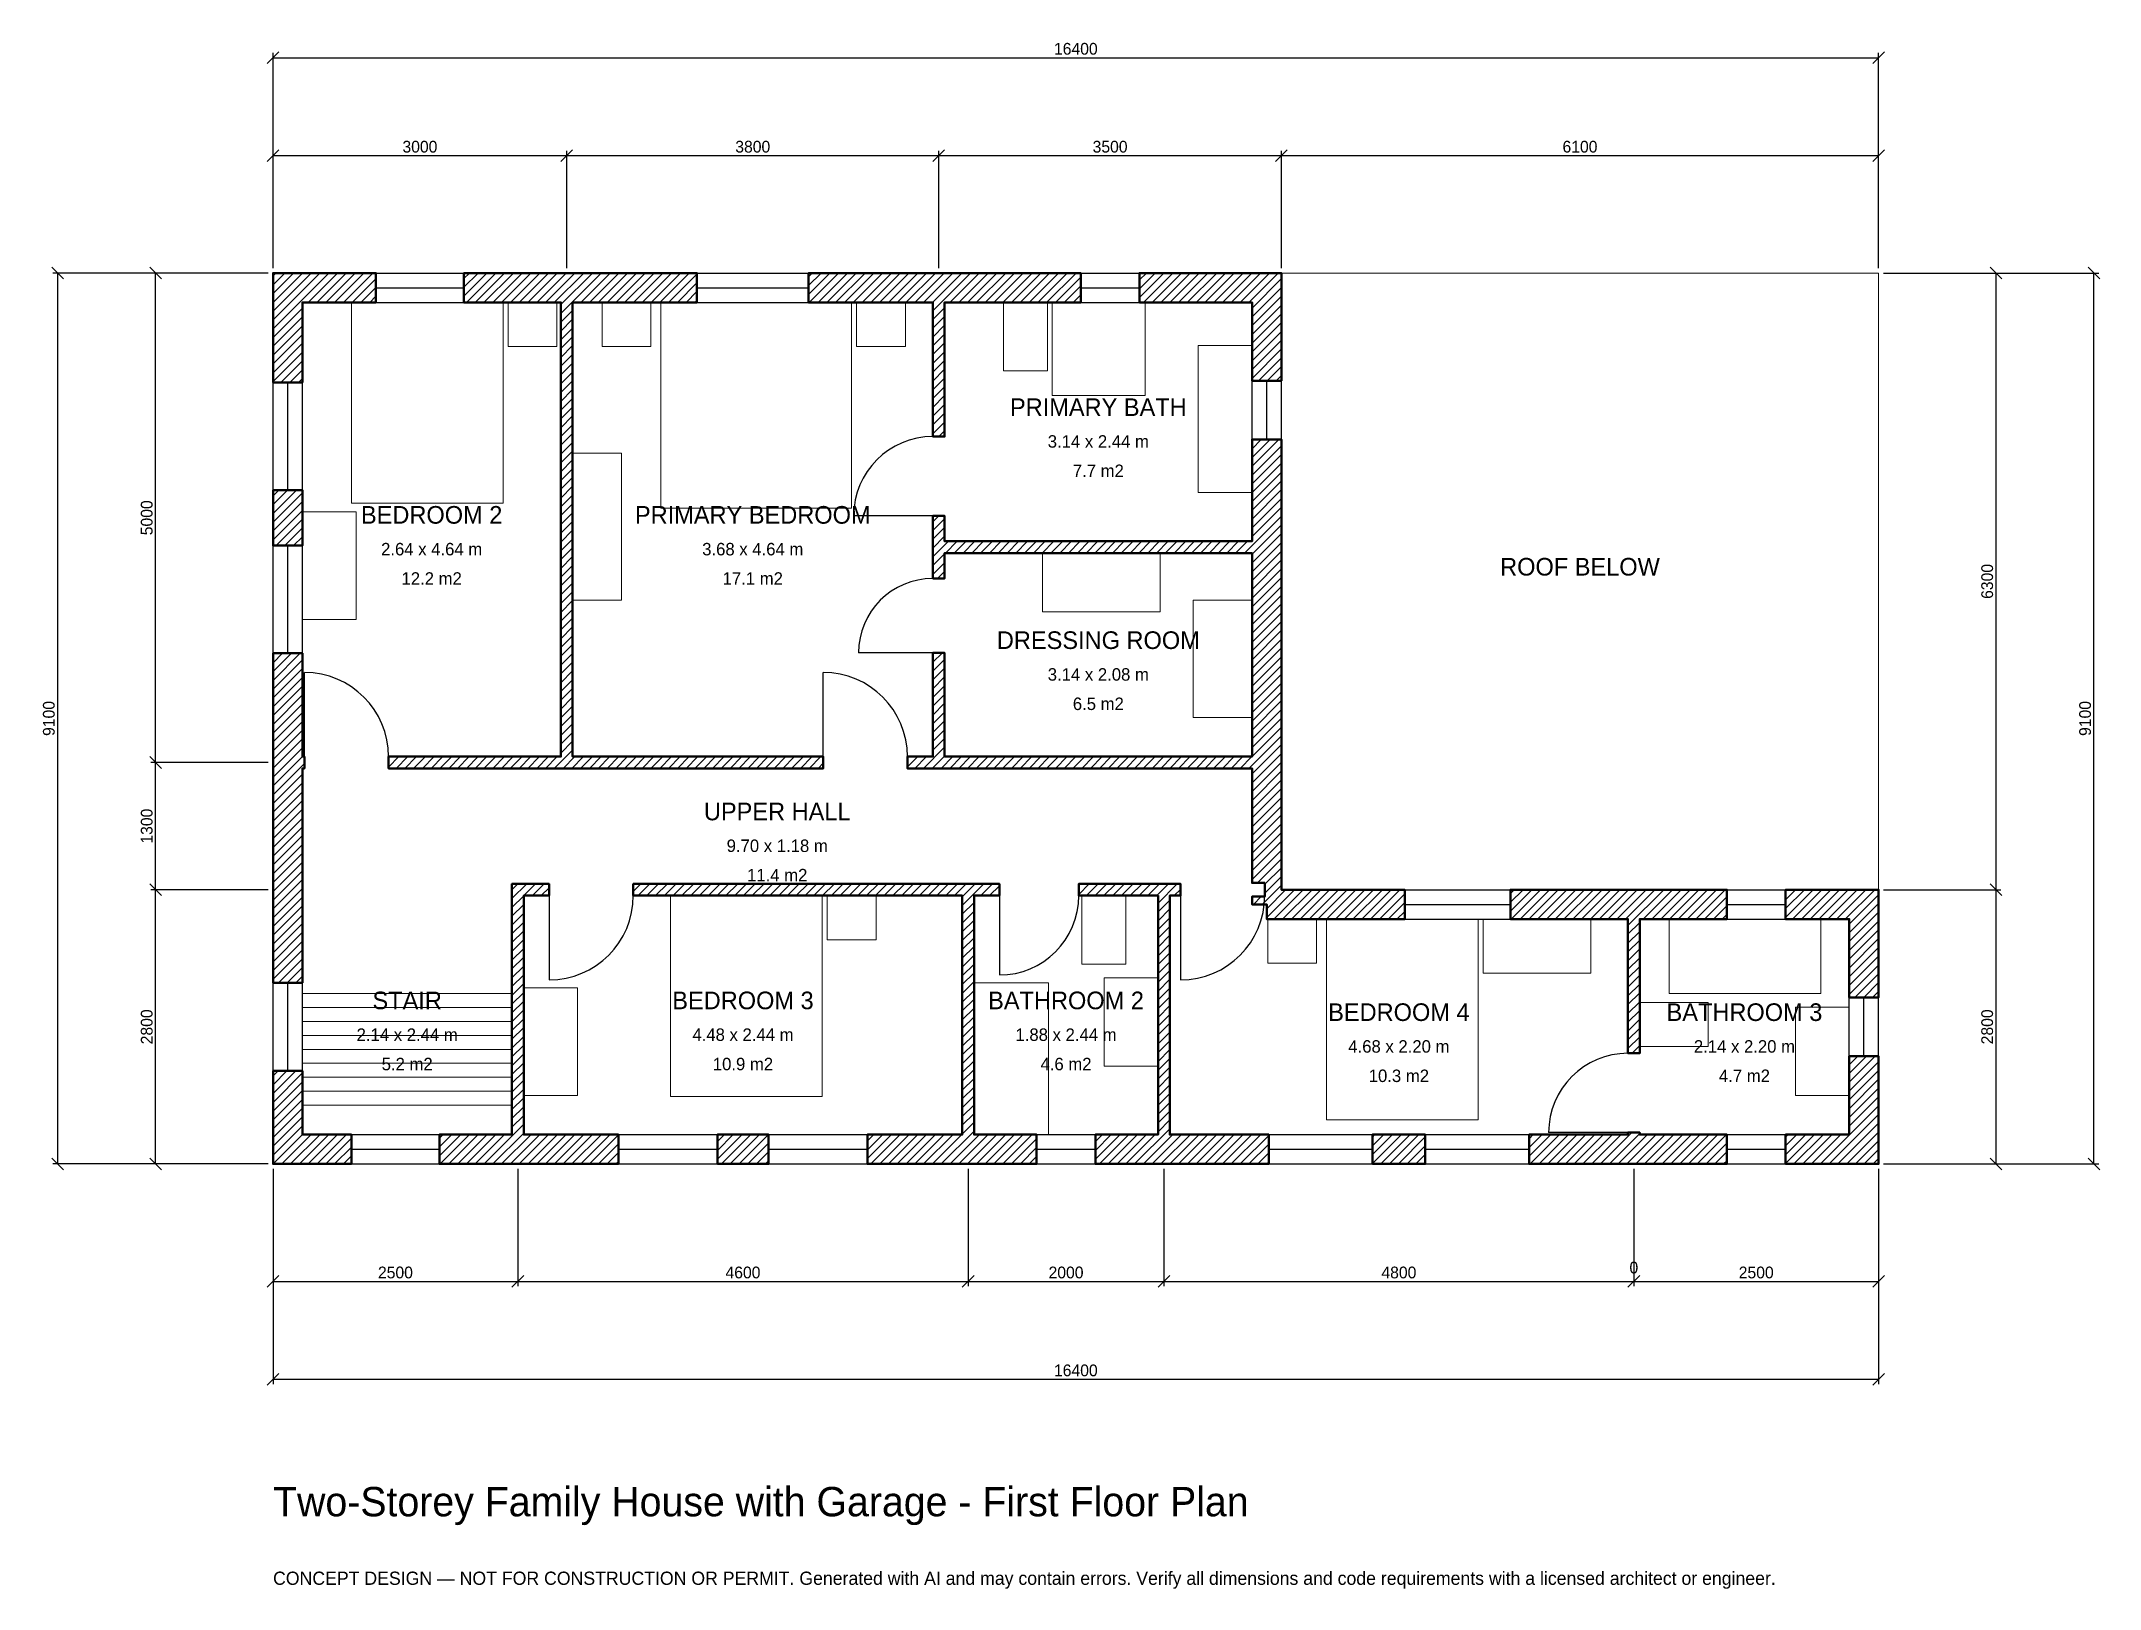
# Model space of a CAD drawing. Header units: millimetres. Extents: x -2369 to 18660, y -4341 to 11469.
import ezdxf
from ezdxf.enums import TextEntityAlignment as Align

# ---------------------------------------------------------------- set-up
doc = ezdxf.new("R2010")
doc.units = ezdxf.units.MM
doc.linetypes.add('DASHED', pattern=[1.524, 1.27, -0.254])
for name, color, linetype, lineweight in [('A-ANNO-DIMS', 1, 'Continuous', 13), ('A-ANNO-TEXT', 7, 'Continuous', 18), ('A-AREA-IDEN', 7, 'Continuous', 18), ('A-DOOR', 2, 'Continuous', 25), ('A-FLOR-FIXT', 9, 'Continuous', 13), ('A-FLOR-STRS', 3, 'Continuous', 18), ('A-FURN', 9, 'Continuous', 13), ('A-GLAZ', 4, 'Continuous', 25), ('A-SITE-PAVE', 8, 'Continuous', 13), ('A-WALL', 7, 'Continuous', 50), ('A-WALL-PATT', 8, 'Continuous', 13)]:
    doc.layers.add(name, color=color, linetype=linetype, lineweight=lineweight)
doc.dimstyles.new('PLAN', dxfattribs={"dimtxt": 120, "dimasz": 80, "dimexe": 50, "dimexo": 50, "dimgap": 30, "dimtad": 1, "dimdec": 0, "dimtsz": 60, "dimcen": 2.5, "dimclrd": 1, "dimclre": 1, "dimazin": 3, "dimtfac": 1, "dimtmove": 0, "dimatfit": 3})

msp = doc.modelspace()

# ---------------------------------------------------------------- hatches: boundary and pattern name
at = {"layer": 'A-WALL-PATT'}
h = msp.add_hatch(dxfattribs=at)
h.set_pattern_fill('ANSI31', color=8, scale=20)
h.paths.add_polyline_path([(9040, -0.001), (9040, 0), (8950, 0), (8400, 0), (8400, 300), (8950, 300), (9040, 300), (9040, 2740), (8230, 2740), (8230, 2860), (9040, 2860), (9160, 2860), (9270, 2860), (9270, 2740), (9160, 2740), (9160, 300), (9250, 300), (10170, 300), (10170, 0), (9250, 0), (9160, 0), (9160, -0.001), (9040, -0.001)])
h.paths.add_polyline_path([(7250, 0), (7160, 0), (7160, -0.001), (7040, -0.001), (7040, 0), (6950, 0), (6071.6667, 0), (6071.6667, 300), (6950, 300), (7040, 300), (7040, 2740), (3680, 2740), (3680, 2860), (7040, 2860), (7160, 2860), (7420, 2860), (7420, 2740), (7160, 2740), (7160, 300), (7250, 300), (7800, 300), (7800, 0), (7250, 0)])
h.paths.add_polyline_path([(4538.3333, 0), (4538.3333, 300), (5061.6667, 300), (5061.6667, 0), (4538.3333, 0)])
h.paths.add_polyline_path([(2650, 0), (2560, 0), (2560, -0.001), (2440, -0.001), (2440, 0), (2350, 0), (1700, 0), (1700, 300), (2350, 300), (2440, 300), (2440, 2740), (2440, 2860), (2560, 2860), (2820, 2860), (2820, 2740), (2560, 2740), (2560, 300), (2650, 300), (3528.3333, 300), (3528.3333, 0), (2650, 0)])
h.paths.add_polyline_path([(300, 0), (300, -0.001), (0, -0.001), (0, -0.001), (0, 0), (-0.001, 0), (-0.001, 300), (0, 300), (0, 950), (300, 950), (300, 300), (800, 300), (800, 0), (300, 0)])
h.paths.add_polyline_path([(0, 2650), (0, 2950), (0, 3950), (0, 4040), (-0.001, 4040), (-0.001, 4160), (0, 4160), (0, 4250), (0, 5216.6667), (300, 5216.6667), (300, 4250), (300, 4160), (320, 4160), (320, 4040), (300, 4040), (300, 3950), (300, 2950), (300, 2650), (300, 1850), (0, 1850), (0, 2650)])
h.paths.add_polyline_path([(0, 6883.3333), (300, 6883.3333), (300, 6316.6667), (0, 6316.6667), (0, 6883.3333)])
h.paths.add_polyline_path([(0, 8800), (-0.001, 8800), (-0.001, 9100), (0, 9100), (0, 9100.001), (0, 9100.001), (300, 9100.001), (300, 9100), (1050, 9100), (1050, 8800), (300, 8800), (300, 7983.3333), (0, 7983.3333), (0, 8800)])
h.paths.add_polyline_path([(2850, 9100), (2940, 9100), (2940, 9100.001), (3060, 9100.001), (3060, 9100), (3150, 9100), (4330, 9100), (4330, 8800), (3150, 8800), (3060, 8800), (3060, 4160), (5620, 4160), (5620, 4040), (3060, 4040), (2940, 4040), (1180, 4040), (1180, 4160), (2940, 4160), (2940, 8800), (2850, 8800), (1950, 8800), (1950, 9100), (2850, 9100)])
h.paths.add_polyline_path([(6650, 9100), (6740, 9100), (6740, 9100.001), (6860, 9100.001), (6860, 9100), (6950, 9100), (8250, 9100), (8250, 8800), (6950, 8800), (6860, 8800), (6860, 7430), (6740, 7430), (6740, 8800), (6650, 8800), (5470, 8800), (5470, 9100), (6650, 9100)])
h.paths.add_polyline_path([(10000, 9100), (10000, 9100.001), (10300, 9100.001), (10300, 9100), (10300.001, 9100), (10300.001, 8800), (10300, 8800), (10300, 8000), (10000, 8000), (10000, 8800), (8850, 8800), (8850, 9100), (10000, 9100)])
h.paths.add_polyline_path([(10300, 6450), (10300, 6360), (10300.001, 6360), (10300.001, 6240), (10300, 6240), (10300, 6150), (10300, 4250), (10300, 4160), (10300.001, 4160), (10300.001, 4040), (10300, 4040), (10300, 3950), (10300, 2860), (10300.001, 2860), (10300.001, 2800.001), (10360, 2800.001), (10360, 2800), (11560, 2800), (11560, 2500), (10150, 2500), (10150, 2650), (10000, 2650), (10000, 2730), (10130, 2730), (10130, 2870), (10000, 2870), (10000, 3950), (10000, 4040), (6860, 4040), (6740, 4040), (6480, 4040), (6480, 4160), (6740, 4160), (6740, 5220), (6860, 5220), (6860, 4160), (10000, 4160), (10000, 4250), (10000, 6150), (10000, 6240), (6860, 6240), (6860, 5980), (6740, 5980), (6740, 6240), (6740, 6360), (6740, 6620), (6860, 6620), (6860, 6360), (10000, 6360), (10000, 6450), (10000, 7400), (10300, 7400), (10300, 6450)])
h.paths.add_polyline_path([(13750, 2800), (13840, 2800), (13840, 2800.001), (13960, 2800.001), (13960, 2800), (14050, 2800), (14850, 2800), (14850, 2500), (14050, 2500), (13960, 2500), (13960, 1130), (13840, 1130), (13840, 2500), (13750, 2500), (12640, 2500), (12640, 2800), (13750, 2800)])
h.paths.add_polyline_path([(16100, 2800), (16100, 2800.001), (16400, 2800.001), (16400, 2800), (16400.001, 2800), (16400.001, 2500), (16400, 2500), (16400, 1700), (16100, 1700), (16100, 2500), (15450, 2500), (15450, 2800), (16100, 2800)])
h.paths.add_polyline_path([(16400, 300), (16400.001, 300), (16400.001, 0), (16400, 0), (16400, -0.001), (16100, -0.001), (16100, 0), (15450, 0), (15450, 300), (16100, 300), (16100, 1100), (16400, 1100), (16400, 300)])
h.paths.add_polyline_path([(14050, 0), (13960, 0), (13960, -0.001), (13840, -0.001), (13840, 0), (13750, 0), (12830, 0), (12830, 300), (13750, 300), (13840, 300), (13840, 320), (13960, 320), (13960, 300), (14050, 300), (14850, 300), (14850, 0), (14050, 0)])
h.paths.add_polyline_path([(11230, 0), (11230, 300), (11770, 300), (11770, 0), (11230, 0)])

# ---------------------------------------------------------------- linework, layer by layer
at = {"layer": 'A-DOOR'}
for p, q in [((6740, 6620), (5930, 6620)), ((6740, 5220), (5980, 5220)), ((320, 4160), (320, 5020)), ((5620, 4160), (5620, 5020)), ((2820, 2740), (2820, 1880)), ((7420, 2740), (7420, 1930)), ((9270, 2740), (9270, 1880)), ((13840, 320), (13030, 320))]:
    msp.add_line(p, q, dxfattribs=at)
for centre, radius, start, end in [((6740, 6620), 810, 90, 180), ((6740, 5220), 760, 90, 180), ((320, 4160), 860, 0, 90), ((5620, 4160), 860, 0, 90), ((2820, 2740), 860, 270, 360), ((7420, 2740), 810, 270, 360), ((9270, 2740), 860, 270, 360), ((13840, 320), 810, 90, 180)]:
    msp.add_arc(centre, radius, start, end, dxfattribs=at)
at = {"layer": 'A-FLOR-FIXT'}
for points in [[(7460, 8100), (7910, 8100), (7910, 8800), (7460, 8800)], [(7960, 7850), (8910, 7850), (8910, 8800), (7960, 8800)], [(9450, 6860), (10000, 6860), (10000, 8360), (9450, 8360)], [(8260, 2040), (8710, 2040), (8710, 2740), (8260, 2740)], [(14260, 1740), (15810, 1740), (15810, 2500), (14260, 2500)], [(8490, 1000), (9040, 1000), (9040, 1900), (8490, 1900)], [(7160, 300), (7920, 300), (7920, 1850), (7160, 1850)], [(13960, 1200), (14660, 1200), (14660, 1650), (13960, 1650)], [(15550, 700), (16100, 700), (16100, 1600), (15550, 1600)]]:
    msp.add_lwpolyline(points, close=True, dxfattribs=at)
at = {"layer": 'A-FLOR-STRS'}
for p, q in [((300, 1740), (2440, 1740)), ((300, 1597.5), (2440, 1597.5)), ((300, 1455), (2440, 1455)), ((300, 1312.5), (2440, 1312.5)), ((300, 1170), (2440, 1170)), ((300, 1027.5), (2440, 1027.5)), ((300, 885), (2440, 885)), ((300, 742.5), (2440, 742.5)), ((300, 600), (2440, 600))]:
    msp.add_line(p, q, dxfattribs=at)
at = {"layer": 'A-FURN'}
for points in [[(800, 6750), (2350, 6750), (2350, 8800), (800, 8800)], [(2400, 8350), (2900, 8350), (2900, 8800), (2400, 8800)], [(3360, 8350), (3860, 8350), (3860, 8800), (3360, 8800)], [(3960, 6700), (5910, 6700), (5910, 8800), (3960, 8800)], [(5960, 8350), (6460, 8350), (6460, 8800), (5960, 8800)], [(3060, 5760), (3560, 5760), (3560, 7260), (3060, 7260)], [(300, 5560), (850, 5560), (850, 6660), (300, 6660)], [(7860, 5640), (9060, 5640), (9060, 6240), (7860, 6240)], [(9400, 4560), (10000, 4560), (10000, 5760), (9400, 5760)], [(4060, 690), (5610, 690), (5610, 2740), (4060, 2740)], [(5660, 2290), (6160, 2290), (6160, 2740), (5660, 2740)], [(10160, 2050), (10660, 2050), (10660, 2500), (10160, 2500)], [(10760, 450), (12310, 450), (12310, 2500), (10760, 2500)], [(12360, 1950), (13460, 1950), (13460, 2500), (12360, 2500)], [(2560, 700), (3110, 700), (3110, 1800), (2560, 1800)]]:
    msp.add_lwpolyline(points, close=True, dxfattribs=at)
at = {"layer": 'A-GLAZ'}
for p, q in [((1050, 9100), (1950, 9100)), ((4330, 9100), (5470, 9100)), ((8250, 9100), (8850, 9100)), ((1050, 8950), (1950, 8950)), ((4330, 8950), (5470, 8950)), ((8250, 8950), (8850, 8950)), ((1050, 8800), (1950, 8800)), ((4330, 8800), (5470, 8800)), ((8250, 8800), (8850, 8800)), ((10000, 7400), (10000, 8000)), ((10150, 7400), (10150, 8000)), ((10300, 7400), (10300, 8000)), ((0, 6883.3333), (0, 7983.3333)), ((150, 6883.3333), (150, 7983.3333)), ((300, 6883.3333), (300, 7983.3333)), ((0, 5216.6667), (0, 6316.6667)), ((150, 5216.6667), (150, 6316.6667)), ((300, 5216.6667), (300, 6316.6667)), ((11560, 2800), (12640, 2800)), ((14850, 2800), (15450, 2800)), ((11560, 2650), (12640, 2650)), ((14850, 2650), (15450, 2650)), ((11560, 2500), (12640, 2500)), ((14850, 2500), (15450, 2500)), ((0, 950), (0, 1850)), ((150, 950), (150, 1850)), ((300, 950), (300, 1850)), ((16100, 1100), (16100, 1700)), ((16250, 1100), (16250, 1700)), ((16400, 1100), (16400, 1700)), ((800, 300), (1700, 300)), ((3528.3333, 300), (4538.3333, 300)), ((5061.6667, 300), (6071.6667, 300)), ((7800, 300), (8400, 300)), ((10170, 300), (11230, 300)), ((11770, 300), (12830, 300)), ((14850, 300), (15450, 300)), ((800, 150), (1700, 150)), ((800, 0), (1700, 0)), ((3528.3333, 150), (4538.3333, 150)), ((3528.3333, 0), (4538.3333, 0)), ((5061.6667, 150), (6071.6667, 150)), ((5061.6667, 0), (6071.6667, 0)), ((7800, 150), (8400, 150)), ((7800, 0), (8400, 0)), ((10170, 150), (11230, 150)), ((10170, 0), (11230, 0)), ((11770, 150), (12830, 150)), ((11770, 0), (12830, 0)), ((14850, 150), (15450, 150)), ((14850, 0), (15450, 0))]:
    msp.add_line(p, q, dxfattribs=at)
at = {"layer": 'A-SITE-PAVE', "linetype": 'DASHED'}
msp.add_lwpolyline([(10300, 2800), (16400, 2800), (16400, 9100), (10300, 9100)], close=True, dxfattribs=at)
at = {"layer": 'A-WALL'}
for points in [[(0, 8800), (-0.001, 8800), (-0.001, 9100), (0, 9100), (0, 9100.001), (0, 9100.001), (300, 9100.001), (300, 9100), (1050, 9100), (1050, 8800), (300, 8800), (300, 7983.3333), (0, 7983.3333), (0, 8800)], [(2850, 9100), (2940, 9100), (2940, 9100.001), (3060, 9100.001), (3060, 9100), (3150, 9100), (4330, 9100), (4330, 8800), (3150, 8800), (3060, 8800), (3060, 4160), (5620, 4160), (5620, 4040), (3060, 4040), (2940, 4040), (1180, 4040), (1180, 4160), (2940, 4160), (2940, 8800), (2850, 8800), (1950, 8800), (1950, 9100), (2850, 9100)], [(6650, 9100), (6740, 9100), (6740, 9100.001), (6860, 9100.001), (6860, 9100), (6950, 9100), (8250, 9100), (8250, 8800), (6950, 8800), (6860, 8800), (6860, 7430), (6740, 7430), (6740, 8800), (6650, 8800), (5470, 8800), (5470, 9100), (6650, 9100)], [(10000, 9100), (10000, 9100.001), (10300, 9100.001), (10300, 9100), (10300.001, 9100), (10300.001, 8800), (10300, 8800), (10300, 8000), (10000, 8000), (10000, 8800), (8850, 8800), (8850, 9100), (10000, 9100)], [(10300, 6450), (10300, 6360), (10300.001, 6360), (10300.001, 6240), (10300, 6240), (10300, 6150), (10300, 4250), (10300, 4160), (10300.001, 4160), (10300.001, 4040), (10300, 4040), (10300, 3950), (10300, 2860), (10300.001, 2860), (10300.001, 2800.001), (10360, 2800.001), (10360, 2800), (11560, 2800), (11560, 2500), (10150, 2500), (10150, 2650), (10000, 2650), (10000, 2730), (10130, 2730), (10130, 2870), (10000, 2870), (10000, 3950), (10000, 4040), (6860, 4040), (6740, 4040), (6480, 4040), (6480, 4160), (6740, 4160), (6740, 5220), (6860, 5220), (6860, 4160), (10000, 4160), (10000, 4250), (10000, 6150), (10000, 6240), (6860, 6240), (6860, 5980), (6740, 5980), (6740, 6240), (6740, 6360), (6740, 6620), (6860, 6620), (6860, 6360), (10000, 6360), (10000, 6450), (10000, 7400), (10300, 7400), (10300, 6450)], [(0, 6883.3333), (300, 6883.3333), (300, 6316.6667), (0, 6316.6667), (0, 6883.3333)], [(0, 2650), (0, 2950), (0, 3950), (0, 4040), (-0.001, 4040), (-0.001, 4160), (0, 4160), (0, 4250), (0, 5216.6667), (300, 5216.6667), (300, 4250), (300, 4160), (320, 4160), (320, 4040), (300, 4040), (300, 3950), (300, 2950), (300, 2650), (300, 1850), (0, 1850), (0, 2650)], [(2650, 0), (2560, 0), (2560, -0.001), (2440, -0.001), (2440, 0), (2350, 0), (1700, 0), (1700, 300), (2350, 300), (2440, 300), (2440, 2740), (2440, 2860), (2560, 2860), (2820, 2860), (2820, 2740), (2560, 2740), (2560, 300), (2650, 300), (3528.3333, 300), (3528.3333, 0), (2650, 0)], [(7250, 0), (7160, 0), (7160, -0.001), (7040, -0.001), (7040, 0), (6950, 0), (6071.6667, 0), (6071.6667, 300), (6950, 300), (7040, 300), (7040, 2740), (3680, 2740), (3680, 2860), (7040, 2860), (7160, 2860), (7420, 2860), (7420, 2740), (7160, 2740), (7160, 300), (7250, 300), (7800, 300), (7800, 0), (7250, 0)], [(9040, -0.001), (9040, 0), (8950, 0), (8400, 0), (8400, 300), (8950, 300), (9040, 300), (9040, 2740), (8230, 2740), (8230, 2860), (9040, 2860), (9160, 2860), (9270, 2860), (9270, 2740), (9160, 2740), (9160, 300), (9250, 300), (10170, 300), (10170, 0), (9250, 0), (9160, 0), (9160, -0.001), (9040, -0.001)], [(13750, 2800), (13840, 2800), (13840, 2800.001), (13960, 2800.001), (13960, 2800), (14050, 2800), (14850, 2800), (14850, 2500), (14050, 2500), (13960, 2500), (13960, 1130), (13840, 1130), (13840, 2500), (13750, 2500), (12640, 2500), (12640, 2800), (13750, 2800)], [(16100, 2800), (16100, 2800.001), (16400, 2800.001), (16400, 2800), (16400.001, 2800), (16400.001, 2500), (16400, 2500), (16400, 1700), (16100, 1700), (16100, 2500), (15450, 2500), (15450, 2800), (16100, 2800)], [(16400, 300), (16400.001, 300), (16400.001, 0), (16400, 0), (16400, -0.001), (16100, -0.001), (16100, 0), (15450, 0), (15450, 300), (16100, 300), (16100, 1100), (16400, 1100), (16400, 300)], [(300, 0), (300, -0.001), (0, -0.001), (0, -0.001), (0, 0), (-0.001, 0), (-0.001, 300), (0, 300), (0, 950), (300, 950), (300, 300), (800, 300), (800, 0), (300, 0)], [(4538.3333, 0), (4538.3333, 300), (5061.6667, 300), (5061.6667, 0), (4538.3333, 0)], [(11230, 0), (11230, 300), (11770, 300), (11770, 0), (11230, 0)], [(14050, 0), (13960, 0), (13960, -0.001), (13840, -0.001), (13840, 0), (13750, 0), (12830, 0), (12830, 300), (13750, 300), (13840, 300), (13840, 320), (13960, 320), (13960, 300), (14050, 300), (14850, 300), (14850, 0), (14050, 0)]]:
    msp.add_lwpolyline(points, close=True, dxfattribs=at)

# ---------------------------------------------------------------- texts
at = {"layer": 'A-ANNO-TEXT'}
for s, height, p in [('Two-Storey Family House with Garage - First Floor Plan', 300, (0, -3600)), ('CONCEPT DESIGN — NOT FOR CONSTRUCTION OR PERMIT. Generated with AI and may contain errors. Verify all dimensions and code requirements with a licensed architect or engineer.', 135, (0, -4300))]:
    msp.add_text(s, height=height, dxfattribs=at).set_placement(p)
at = {"layer": 'A-AREA-IDEN'}
for s, height, p in [('PRIMARY BATH', 180, (8430, 7730)), ('3.14 x 2.44 m', 127.5, (8430, 7380)), ('7.7 m2', 127.5, (8430, 7080)), ('BEDROOM 2', 180, (1620, 6630)), ('PRIMARY BEDROOM', 180, (4900, 6630)), ('2.64 x 4.64 m', 127.5, (1620, 6280)), ('3.68 x 4.64 m', 127.5, (4900, 6280)), ('ROOF BELOW', 180, (13350, 6100)), ('12.2 m2', 127.5, (1620, 5980)), ('17.1 m2', 127.5, (4900, 5980)), ('DRESSING ROOM', 180, (8430, 5350)), ('3.14 x 2.08 m', 127.5, (8430, 5000)), ('6.5 m2', 127.5, (8430, 4700)), ('UPPER HALL', 180, (5150, 3600)), ('9.70 x 1.18 m', 127.5, (5150, 3250)), ('11.4 m2', 127.5, (5150, 2950)), ('STAIR', 180, (1370, 1670)), ('BEDROOM 3', 180, (4800, 1670)), ('BATHROOM 2', 180, (8100, 1670)), ('BEDROOM 4', 180, (11500, 1550)), ('BATHROOM 3', 180, (15030, 1550)), ('2.14 x 2.44 m', 127.5, (1370, 1320)), ('4.48 x 2.44 m', 127.5, (4800, 1320)), ('1.88 x 2.44 m', 127.5, (8100, 1320)), ('4.68 x 2.20 m', 127.5, (11500, 1200)), ('2.14 x 2.20 m', 127.5, (15030, 1200)), ('5.2 m2', 127.5, (1370, 1020)), ('10.9 m2', 127.5, (4800, 1020)), ('4.6 m2', 127.5, (8100, 1020)), ('10.3 m2', 127.5, (11500, 900)), ('4.7 m2', 127.5, (15030, 900))]:
    msp.add_text(s, height=height, dxfattribs=at).set_placement(p, align=Align.MIDDLE_CENTER)

# ---------------------------------------------------------------- dimensions: what is measured, and where the dimension line sits
at = {"layer": 'A-ANNO-DIMS'}
for base, p1, p2, text in [((0, 11300), (0, 9100), (16400, 9100), '16400'), ((0, 10300), (0, 9100), (3000, 9100), '3000'), ((3000, 10300), (3000, 9100), (6800, 9100), '3800'), ((6800, 10300), (6800, 9100), (10300, 9100), '3500'), ((10300, 10300), (10300, 9100), (16400, 9100), '6100'), ((0, -1200), (0, 0), (2500, 0), '2500'), ((0, -2200), (0, 0), (16400, 0), '16400'), ((2500, -1200), (2500, 0), (7100, 0), '4600'), ((7100, -1200), (7100, 0), (9100, 0), '2000'), ((9100, -1200), (9100, 0), (13900, 0), '4800'), ((13900, -1200), (13900, 0), (13900, 0), '0'), ((13900, -1200), (13900, 0), (16400, 0), '2500')]:
    msp.add_linear_dim(base=base, p1=p1, p2=p2, text=text, dimstyle='PLAN', dxfattribs=at).render()
for base, p1, p2, text in [((-2200, 0), (0, 0), (0, 9100), '9100'), ((-1200, 4100), (0, 4100), (0, 9100), '5000'), ((17600, 2800), (16400, 2800), (16400, 9100), '6300'), ((18600, 0), (16400, 0), (16400, 9100), '9100'), ((-1200, 2800), (0, 2800), (0, 4100), '1300'), ((-1200, 0), (0, 0), (0, 2800), '2800'), ((17600, 0), (16400, 0), (16400, 2800), '2800')]:
    msp.add_linear_dim(base=base, p1=p1, p2=p2, angle=90, text=text, dimstyle='PLAN', dxfattribs=at).render()

doc.saveas('drawing.dxf')
